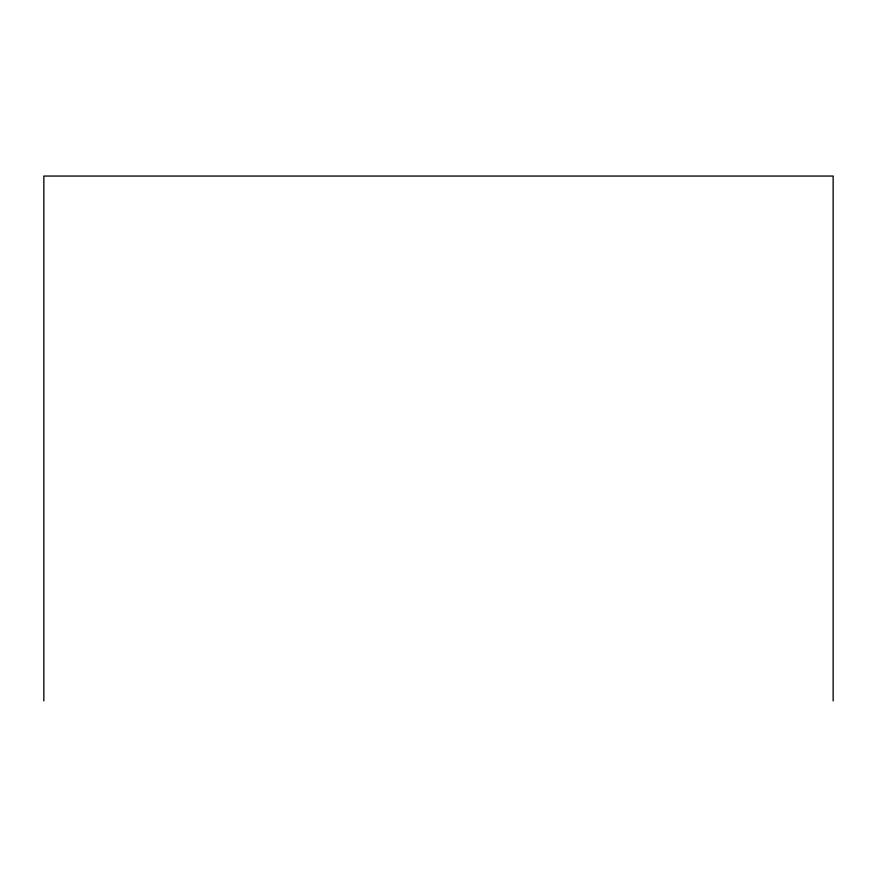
<?xml version="1.0" encoding="UTF-8"?>
<svg xmlns="http://www.w3.org/2000/svg" width="877" height="877" viewBox="0 0 877 877"><rect width="100%" height="100%" fill="white"/><g stroke="black" fill="none" stroke-linecap="round" stroke-linejoin="round"><path stroke-width="1.32" d="M833.15 700.942L833.15 176.058L43.85 176.058L43.85 700.942"/></g></svg>
